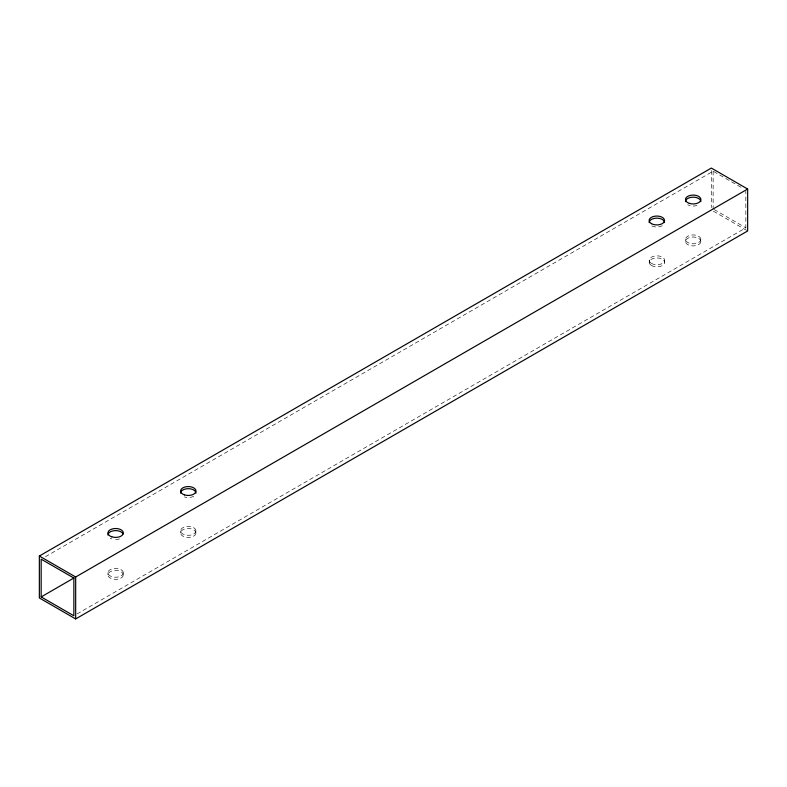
<?xml version="1.0" encoding="UTF-8"?>
<svg xmlns="http://www.w3.org/2000/svg" width="787" height="787" viewBox="0 0 787 787"><rect width="100%" height="100%" fill="white"/><g stroke="black" fill="none" stroke-linecap="round" stroke-linejoin="round"><path stroke-width="0.59" stroke-dasharray="3.94 2.95" d="M45.43 556.714L713.14 171.212L742.672 188.25M77.047 613.949L745.83 227.827L745.83 191.3M714.202 209.568L745.83 227.827M713.406 211.201L747.65 230.975M713.14 171.212L713.14 208.958M711.33 170.454L711.33 207.611M700.873 239.366A7.703 4.447 0 0 1 689.314 243.213A7.703 4.447 0 0 1 689.314 235.51A7.703 4.447 0 0 1 700.873 239.366L700.873 241.461A7.703 4.447 0 0 1 689.314 245.318A7.703 4.447 0 0 1 689.314 237.605A7.703 4.447 0 0 1 700.873 241.461M685.457 239.366L685.457 241.461M664.641 260.281L664.641 262.376M649.226 260.281L649.226 262.376M195.983 530.861A7.703 4.447 0 0 1 184.424 534.717A7.703 4.447 0 0 1 184.424 527.005A7.703 4.447 0 0 1 195.983 530.861L195.983 532.956A7.703 4.447 0 0 1 184.424 536.813A7.703 4.447 0 0 1 184.424 529.1A7.703 4.447 0 0 1 195.983 532.956M180.567 530.861L180.567 532.956M123.333 572.798A7.703 4.447 0 0 1 111.774 576.655A7.703 4.447 0 0 1 111.774 568.952A7.703 4.447 0 0 1 123.333 572.798L123.333 574.904A7.703 4.447 0 0 1 111.774 578.75A7.703 4.447 0 0 1 111.774 571.047A7.703 4.447 0 0 1 123.333 574.904M107.927 572.798L107.927 574.904M119.476 538.908A7.703 4.447 0 0 1 113.633 539.351M111.774 538.908A7.703 4.447 0 0 1 110.18 538.2M193.72 496.253A7.703 4.447 0 0 1 184.424 496.961M697.016 205.466A7.703 4.447 0 0 1 687.72 204.758M662.329 225.712A7.703 4.447 0 0 1 651.429 225.751M651.488 265.524A7.703 4.447 0 0 0 664.376 263.527A7.703 4.447 0 0 0 654.941 258.077A7.703 4.447 0 0 0 651.488 265.524M651.488 263.429A7.703 4.447 0 0 0 664.376 261.432A7.703 4.447 0 0 0 654.941 255.982A7.703 4.447 0 0 0 651.488 263.429"/><path stroke-width="1.18" d="M39.35 556.025L711.33 168.064L747.65 189.037L747.65 230.975L75.67 618.936L39.35 597.963L39.35 556.025L75.67 576.999L747.65 189.037M41.17 596.92L73.86 615.788L73.86 578.042L41.17 559.173L41.17 596.92L74.175 577.855M75.67 576.999L75.67 618.936M107.927 535.052A7.703 4.447 0 0 1 114.627 530.645A7.703 4.447 0 0 1 123.067 533.901M180.567 493.115A7.703 4.447 0 0 1 188.27 488.668A7.703 4.447 0 0 1 195.983 493.115M685.457 201.62A7.703 4.447 0 0 1 693.17 197.163A7.703 4.447 0 0 1 700.873 201.62M649.137 222.623A7.703 4.447 0 0 1 656.791 218.137A7.703 4.447 0 0 1 664.543 222.554M111.774 536.813A7.703 4.447 0 0 0 123.333 532.956A7.703 4.447 0 0 0 111.774 529.1A7.703 4.447 0 0 0 111.774 536.813M184.424 494.866A7.703 4.447 0 0 0 195.983 491.019A7.703 4.447 0 0 0 184.424 487.163A7.703 4.447 0 0 0 184.424 494.866M689.314 203.371A7.703 4.447 0 0 0 700.873 199.514A7.703 4.447 0 0 0 689.314 195.668A7.703 4.447 0 0 0 689.314 203.371M651.429 223.656A7.703 4.447 0 0 0 664.297 221.609A7.703 4.447 0 0 0 654.794 216.199A7.703 4.447 0 0 0 651.429 223.656"/></g></svg>
